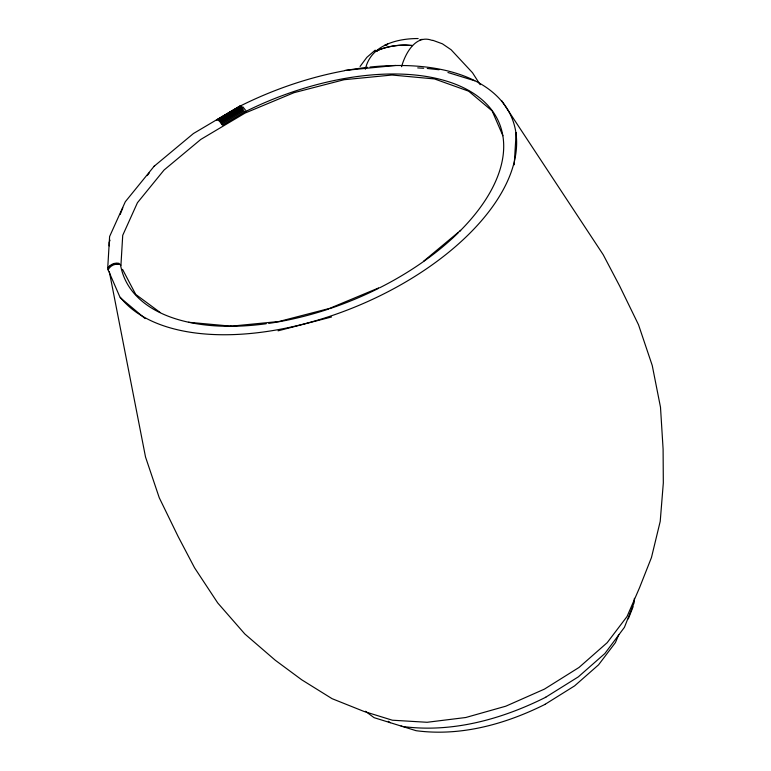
<?xml version="1.0" encoding="UTF-8"?>
<svg xmlns="http://www.w3.org/2000/svg" width="771" height="771" viewBox="0 0 771 771"><rect width="100%" height="100%" fill="white"/><g stroke="black" fill="none" stroke-linecap="round" stroke-linejoin="round"><path stroke-width="1.16" d="M120.912 265.61L122.724 235.328L137.44 202.725L164.069 170.015L200.788 139.426L245.091 113.058L293.963 92.693L344.078 79.721L392.015 75.028L434.507 78.941L468.662 91.18L492.149 110.918L502.894 135.735M514.218 164.811L516.156 132.506M365.348 69.265C370.552 45.296 396.872 38.434 418.152 38.55M401.575 66.711C405.189 53.729 415.55 34.146 431.914 40.333M110.041 240.147L109.154 242.383L109.183 245.91M120.17 214.492L122.811 207.804M618.834 634.523L615.431 642.571L598.556 664.833L574.607 685.882L544.914 704.424M628.307 618.872L633.078 606.796M360.076 66.46L366.871 57.343L375.217 50.144M147.242 175.586L149.401 172.743M240.465 105.675L193.434 133.528L154.104 166.285L125.316 201.732L109.607 236.524L107.68 268.828L119.65 296.45A216.391 115.313 -22.3 0 0 461.434 241.284A216.391 115.313 -22.3 0 0 370.051 67.048M423.597 261.224L460.663 230.356M154.104 166.285L154.624 165.861M545.444 697.398L578.337 676.851L604.869 653.529L624.433 627.324L634.148 602.72L634.388 598.325M344.627 70.72A216.391 115.313 -22.3 0 0 240.157 106.07L216.526 120.141L240.716 105.849M217.547 119.64L241.044 106.186M218.01 119.9L218.54 120.295L241.439 106.668M218.54 120.295L219.128 120.835L241.882 107.285M219.128 120.835L219.764 121.5L242.383 108.036M219.764 121.5L220.429 122.281L242.913 108.894M220.429 122.281L221.113 123.158L243.472 109.848M221.113 123.158L221.807 124.131L244.06 110.879M246.122 111.091L222.491 125.153L221.807 124.131M401.093 726.031L402.664 726.494C452.124 733.076 501.776 719.266 545.791 697.235M365.444 711.286L374.07 717.666L416.061 730.686C460.701 736.633 505.506 724.162 545.232 704.28M387.755 44.005L384.816 45.277L387.158 44.911M375.072 51.474L380.903 49.103A79.847 74.334 59.5 0 1 393.277 45.981L396.458 45.547A79.635 74.132 59.5 0 1 406.105 45.103L412.524 45.528L406.047 45.161A79.635 71.915 41.1 0 0 396.352 45.643L393.162 46.077A79.847 72.108 41.1 0 0 380.845 49.151L375.072 51.474L377.414 51.098M378.869 287.853L329.525 308.41L278.929 321.507L230.529 326.239M278.071 330.826L331.53 316.987M419.925 39.707L422.267 39.34M344.936 70.402L395.619 65.448M417.709 67.906L423.665 68.262M427.24 68.474L439.007 69.737M188.49 322.259L231.175 326.181M432.627 40.237L442.39 43.812L451.093 49.73L472.498 72.725L480.169 84.704M447.941 72.503L474.772 80.791M159.954 312.332L135.686 294.387L122.541 269.368M388.324 721.299L390.251 722.726M120.093 297.539L145.15 318.596M242.759 106.764L245.438 110.06M501.719 100.722L603.221 254.738L619.614 285.945L638.523 324.784L652.247 365.502L660.496 407.233L663.099 449.108L663.32 482.954L660.217 521.369L651.466 557.52L639.535 587.733L627.054 616.492L607.182 642.696L578.992 667.474L544.413 689.129L505.805 706.197L465.79 717.502L427.095 722.282L392.362 720.21L363.951 711.431L332.079 698.68L301.731 679.81L275.305 660.265L244.821 633.974L217.711 602.922L194.552 567.784L178.159 536.577L159.25 497.738L145.526 457.02L109.347 271.777M345.765 70.508A216.391 115.313 -22.3 0 1 367.642 67.308M108.133 269.898A9.04 7.652 -23.4 0 1 120.555 264.713L120.469 264.52A9.156 7.691 -9.5 0 0 108.258 267.845L108.229 267.788A9.03 7.643 -23.4 0 1 118.965 263.316M244.658 111.988A202.783 108.056 -22.3 0 1 468.142 90.14A202.783 108.056 -22.3 0 1 459.718 231.31M458.119 232.9A202.783 108.056 -22.3 0 1 379.814 287.718M378.734 288.267A202.783 108.056 -22.3 0 1 329.863 308.631M328.716 309.017A202.783 108.056 -22.3 0 1 268.722 323.396M266.265 323.733A202.783 108.056 -22.3 0 1 120.507 264.742"/></g></svg>
